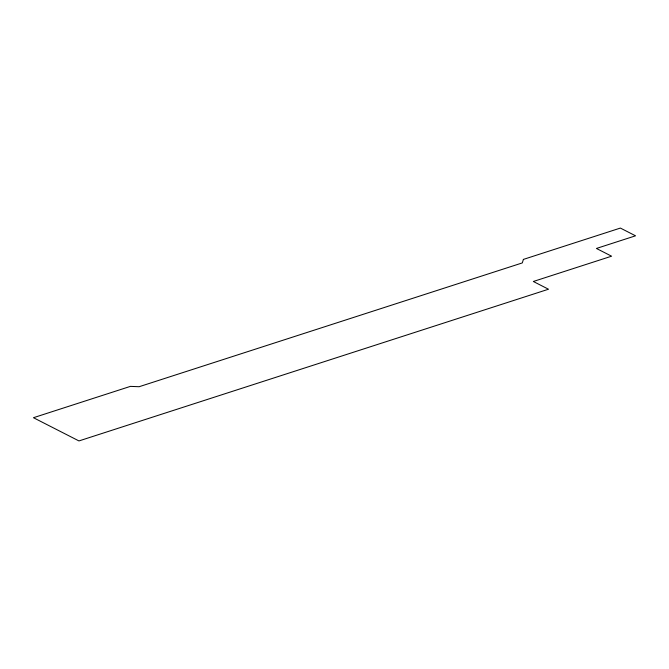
<?xml version="1.0" encoding="UTF-8"?>
<svg xmlns="http://www.w3.org/2000/svg" width="669" height="669" viewBox="0 0 669 669"><rect width="100%" height="100%" fill="white"/><g stroke="black" fill="none" stroke-linecap="round" stroke-linejoin="round"><path stroke-width="1" d="M523.401 259.405L522.305 262.917L139.11 386.724L130.43 386.373L33.45 417.707L78.95 440.93L548.496 289.225L533.327 281.482L611.591 256.194L596.422 248.458L635.55 235.814L620.38 228.07L523.401 259.405"/></g></svg>
